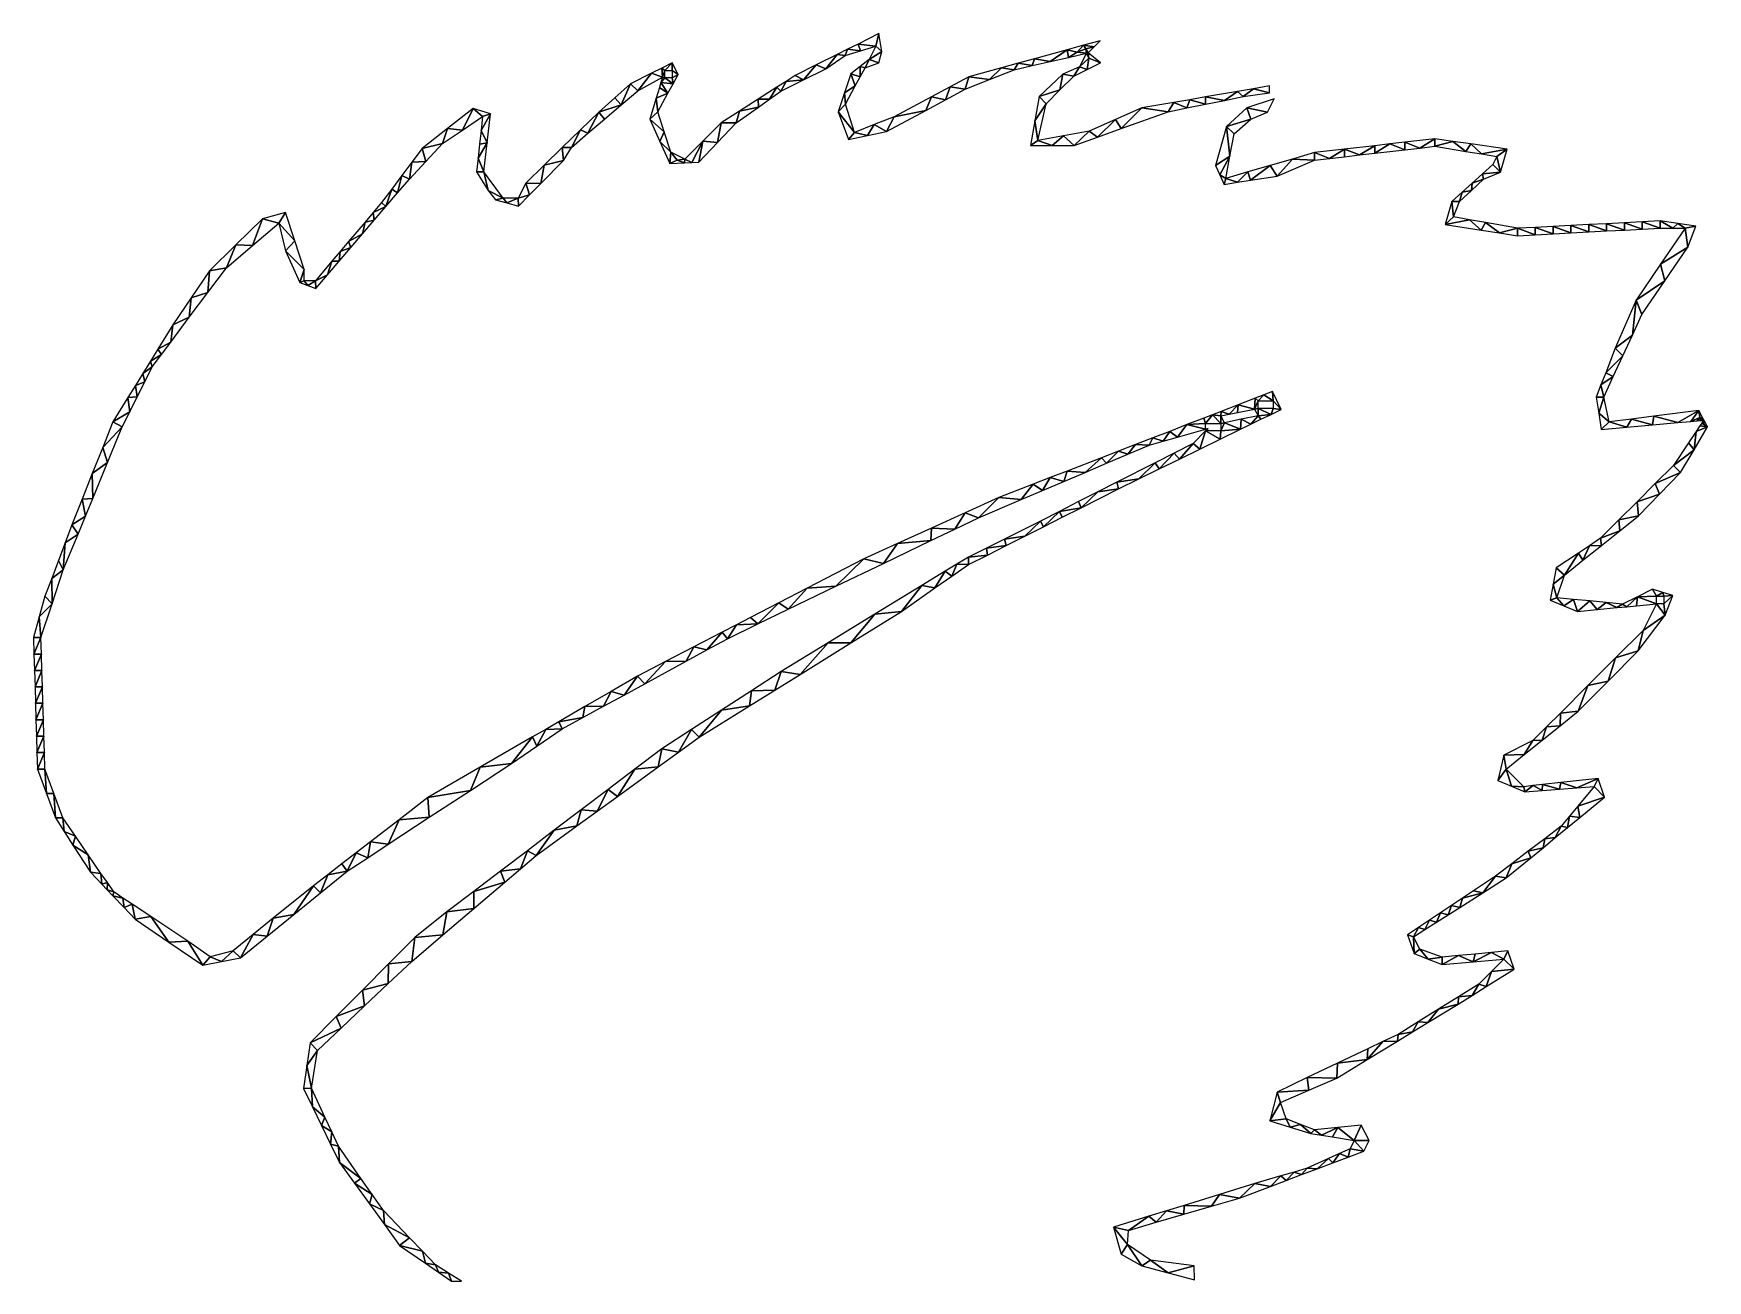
# Model space of a CAD drawing. Extents: x 241 to 751, y 106 to 782.
# Drawn here: x 515 to 737.8, y 615.9 to 781.9 of the extents above; entities that cross this region are included whole.
import ezdxf

# ---------------------------------------------------------------- set-up
doc = ezdxf.new("R2010")
doc.units = 0

msp = doc.modelspace()

# ---------------------------------------------------------------- linework, layer by layer
at = {"color": 255}
for points in [[(623.33, 779.82), (625.05, 779.6), (624.73, 780.51)], [(627.1, 780.2), (627.51, 781.91), (624.73, 780.51)], [(627.1, 780.2), (624.73, 780.51), (625.05, 779.6)], [(627.1, 780.2), (626.22, 778.45), (627.88, 779.51)], [(627.88, 779.51), (627.51, 781.91), (627.1, 780.2)], [(652.57, 779.74), (653.91, 779.43), (654.76, 780.34)], [(655.07, 779.86), (654.76, 780.34), (653.91, 779.43)], [(656.15, 780.15), (656.94, 780.94), (654.76, 780.34)], [(656.15, 780.15), (654.76, 780.34), (655.07, 779.86)], [(655.35, 779.35), (656.15, 780.15), (655.07, 779.86)], [(599, 777), (600, 778), (598.61, 777.31)], [(600, 778), (599, 777), (600, 777)], [(600.78, 776.45), (600, 778), (600, 777)], [(619.16, 777.72), (616.38, 776.33), (617.45, 775.72)], [(617.45, 775.72), (620.45, 777.22), (619.16, 777.72)], [(620.45, 777.22), (621.94, 779.12), (619.16, 777.72)], [(623, 779), (621.94, 779.12), (620.45, 777.22)], [(623, 779), (623.33, 779.82), (621.94, 779.12)], [(625.05, 779.6), (623.33, 779.82), (623, 779)], [(625.67, 777.33), (626.22, 778.45), (625, 777.5)], [(625.67, 777.33), (627.5, 778), (626.22, 778.45)], [(627.88, 779.51), (626.22, 778.45), (627.5, 778)], [(645.49, 777.08), (646.03, 777.94), (643.84, 777.34)], [(647.91, 777.63), (646.03, 777.94), (645.49, 777.08)], [(646.03, 777.94), (647.91, 777.63), (648.21, 778.54)], [(648.21, 778.54), (647.91, 777.63), (650.32, 778.18)], [(650.32, 778.18), (652.57, 779.74), (648.21, 778.54)], [(652.57, 779.74), (650.32, 778.18), (652.73, 778.73)], [(653.91, 779.43), (652.57, 779.74), (652.73, 778.73)], [(652.73, 778.73), (655.14, 779.29), (653.91, 779.43)], [(653.91, 779.43), (655.14, 779.29), (655.07, 779.86)], [(655.14, 779.29), (654.22, 777.45), (655.47, 778.63)], [(655.22, 777.11), (655.47, 778.63), (654.22, 777.45)], [(655.35, 779.35), (655.07, 779.86), (655.14, 779.29)], [(655.47, 778.63), (655.35, 779.35), (655.14, 779.29)], [(655.47, 778.63), (655.22, 777.11), (657, 778)], [(655.35, 779.35), (655.47, 778.63), (657, 778)], [(595.41, 774.29), (597.22, 776.61), (594.45, 775.22)], [(595.41, 774.29), (598.7, 776.1), (597.22, 776.61)], [(598.61, 777.31), (597.22, 776.61), (598.7, 776.1)], [(599, 776), (598.7, 776.1), (598.49, 775.4)], [(600.1, 775.21), (599, 776), (598.49, 775.4)], [(598.61, 777.31), (598.7, 776.1), (599, 777)], [(598.7, 776.1), (599, 776), (599, 777)], [(600.1, 775.21), (600, 776), (599, 776)], [(600, 776), (600.78, 776.45), (600, 777)], [(600.78, 776.45), (600, 776), (600.1, 775.21)], [(614.45, 774.22), (615.14, 775.54), (613.91, 774.75)], [(617.45, 775.72), (615.14, 775.54), (614.45, 774.22)], [(615.14, 775.54), (617.45, 775.72), (616.38, 776.33)], [(622.93, 774.02), (624.36, 774.92), (623.78, 776.55)], [(625.02, 776.13), (625, 777.5), (623.78, 776.55)], [(623.78, 776.55), (624.36, 774.92), (625.02, 776.13)], [(625.67, 777.33), (625, 777.5), (625.02, 776.13)], [(639, 774.5), (639.48, 776.14), (636.99, 774.81)], [(639, 774.5), (642.25, 775.79), (639.48, 776.14)], [(639.48, 776.14), (642.25, 775.79), (643.84, 777.34)], [(645.49, 777.08), (643.84, 777.34), (642.25, 775.79)], [(648.82, 773.53), (651.61, 774.39), (652, 776.5)], [(651.61, 774.39), (653.45, 776.22), (652, 776.5)], [(654.22, 777.45), (652, 776.5), (653.45, 776.22)], [(654.22, 777.45), (653.45, 776.22), (655.22, 777.11)], [(590.22, 771.45), (593.2, 772.4), (592.34, 773.34)], [(593.2, 772.4), (594.45, 775.22), (592.34, 773.34)], [(594.45, 775.22), (593.2, 772.4), (595.41, 774.29)], [(598.06, 771.5), (597.85, 773.3), (597, 770.5)], [(599.42, 773.98), (598.28, 774.7), (597.85, 773.3)], [(598.06, 771.5), (599.42, 773.98), (597.85, 773.3)], [(598.28, 774.7), (599.42, 773.98), (598.49, 775.4)], [(598.49, 775.4), (599.42, 773.98), (600.1, 775.21)], [(613.91, 774.75), (611.44, 773.16), (612.96, 773.17)], [(614.45, 774.22), (613.91, 774.75), (612.96, 773.17)], [(622.08, 771.49), (623.06, 772.5), (622.93, 774.02)], [(624.36, 774.92), (622.93, 774.02), (623.06, 772.5)], [(629.53, 770.83), (633.76, 771.68), (634.51, 773.48)], [(634.51, 773.48), (633.76, 771.68), (636.38, 773.09)], [(634.51, 773.48), (636.38, 773.09), (636.99, 774.81)], [(636.38, 773.09), (639, 774.5), (636.99, 774.81)], [(649.78, 772.55), (648.82, 773.53), (648.25, 770.27)], [(649.78, 772.55), (651.61, 774.39), (648.82, 773.53)], [(671, 772.5), (671, 773.46), (668.88, 773.1)], [(671, 773.46), (673.5, 773), (675.25, 774.19)], [(671, 773.46), (671, 772.5), (673.5, 773)], [(676, 773.5), (675.25, 774.19), (673.5, 773)], [(676, 773.5), (677.38, 774.56), (675.25, 774.19)], [(679.5, 774), (677.38, 774.56), (676, 773.5)], [(679.51, 774.92), (677.38, 774.56), (679.5, 774)], [(570.1, 769.27), (572.09, 769.06), (573.5, 771.93)], [(572.09, 769.06), (574.76, 770.84), (573.5, 771.93)], [(573.5, 771.93), (574.76, 770.84), (575.82, 771.23)], [(575.82, 771.23), (574.76, 770.84), (574.56, 769.01)], [(575.82, 771.23), (574.56, 769.01), (575.37, 767.36)], [(588.78, 768.63), (590.22, 771.45), (587.79, 769.09)], [(590.22, 771.45), (588.78, 768.63), (590.99, 770.51)], [(593.2, 772.4), (590.22, 771.45), (590.99, 770.51)], [(598.06, 771.5), (597, 770.5), (598.93, 768.8)], [(608.97, 771.58), (606.5, 770), (608.5, 770)], [(611.47, 772.11), (608.97, 771.58), (608.5, 770)], [(608.97, 771.58), (611.47, 772.11), (611.44, 773.16)], [(611.44, 773.16), (611.47, 772.11), (612.96, 773.17)], [(622.08, 771.49), (624.25, 768.75), (623.06, 772.5)], [(622.08, 771.49), (623.46, 767.81), (624.25, 768.75)], [(629.53, 770.83), (628.52, 768.86), (633.76, 771.68)], [(649.78, 772.55), (648.25, 770.27), (648.65, 767.65)], [(659.75, 769.25), (662.5, 772), (659, 770.46)], [(659.75, 769.25), (666, 771.5), (662.5, 772)], [(666, 771.5), (666.75, 772.73), (662.5, 772)], [(668.5, 772), (666.75, 772.73), (666, 771.5)], [(666.75, 772.73), (668.5, 772), (668.88, 773.1)], [(668.88, 773.1), (668.5, 772), (671, 772.5)], [(676.5, 772), (673.78, 769.55), (677, 770.5)], [(676.5, 772), (679.22, 771.45), (680.1, 773.2)], [(677, 770.5), (679.22, 771.45), (676.5, 772)], [(566.7, 766.6), (569.42, 767.28), (570.1, 769.27)], [(572.09, 769.06), (570.1, 769.27), (569.42, 767.28)], [(575.37, 767.36), (574.56, 769.01), (574.35, 767.17)], [(586.57, 766.74), (587.79, 769.09), (585.36, 766.72)], [(587.79, 769.09), (586.57, 766.74), (588.78, 768.63)], [(598.34, 767.55), (598.93, 768.8), (597, 770.5)], [(598.93, 768.8), (598.34, 767.55), (599.8, 766.1)], [(606.03, 767.39), (606.5, 770), (604.08, 767.58)], [(606.5, 770), (606.03, 767.39), (608.5, 770)], [(625.99, 768.33), (626.89, 769.79), (624.25, 768.75)], [(628.52, 768.86), (626.89, 769.79), (625.99, 768.33)], [(626.89, 769.79), (628.52, 768.86), (629.53, 770.83)], [(648.25, 770.27), (647.67, 767), (648.65, 767.65)], [(653.5, 767), (655.51, 768.92), (652.08, 768.28)], [(655.51, 768.92), (653.5, 767), (656.62, 768.12)], [(655.51, 768.92), (656.62, 768.12), (659, 770.46)], [(656.62, 768.12), (659.75, 769.25), (659, 770.46)], [(673.78, 769.55), (672.33, 764.33), (674.22, 765.59)], [(673.78, 769.55), (674.78, 768.55), (677, 770.5)], [(674.22, 765.59), (674.78, 768.55), (673.78, 769.55)], [(567.21, 764.89), (566.7, 766.6), (565.35, 764.8)], [(566.7, 766.6), (567.21, 764.89), (569.42, 767.28)], [(575.37, 767.36), (574.35, 767.17), (574.14, 765.33)], [(575.37, 767.36), (574.14, 765.33), (574.93, 763.5)], [(582.93, 764.36), (585.5, 765), (585.36, 766.72)], [(586.57, 766.74), (585.36, 766.72), (585.5, 765)], [(598.34, 767.55), (599.69, 764.61), (599.8, 766.1)], [(602.59, 764.73), (604.08, 767.58), (601.67, 765.17)], [(602.59, 764.73), (603.55, 764.78), (604.08, 767.58)], [(604.08, 767.58), (603.55, 764.78), (606.03, 767.39)], [(624.25, 768.75), (623.46, 767.81), (625.99, 768.33)], [(648.65, 767.65), (647.67, 767), (650.58, 767)], [(650.58, 767), (652.08, 768.28), (648.65, 767.65)], [(653.5, 767), (652.08, 768.28), (650.58, 767)], [(693.51, 766.97), (689.5, 766.52), (691.5, 765.74)], [(693.51, 766.97), (691.5, 765.74), (693.51, 765.97)], [(693.51, 765.97), (695.51, 767.2), (693.51, 766.97)], [(693.51, 765.97), (697.51, 766.43), (695.51, 767.2)], [(697.51, 766.43), (697.51, 767.43), (695.51, 767.2)], [(699.51, 766.66), (701.51, 767.88), (697.51, 767.43)], [(697.51, 767.43), (697.51, 766.43), (699.51, 766.66)], [(701.51, 767.88), (699.51, 766.66), (701.51, 766.89)], [(701.51, 766.89), (703.91, 767.54), (701.51, 767.88)], [(701.51, 766.89), (705.64, 766.22), (703.91, 767.54)], [(705.64, 766.22), (706.31, 767.2), (703.91, 767.54)], [(706.31, 767.2), (705.64, 766.22), (707.71, 765.89)], [(711.12, 766.51), (706.31, 767.2), (707.71, 765.89)], [(565, 762.5), (565.35, 764.8), (564, 763)], [(565.35, 764.8), (565, 762.5), (567.21, 764.89)], [(574.93, 763.5), (574.14, 765.33), (573.94, 763.5)], [(580.5, 762), (582.5, 761.96), (582.93, 764.36)], [(585.5, 765), (582.93, 764.36), (582.5, 761.96)], [(599.8, 766.1), (599.69, 764.61), (600.64, 765.03)], [(601.62, 764.69), (600.64, 765.03), (599.69, 764.61)], [(601.67, 765.17), (599.8, 766.1), (600.64, 765.03)], [(600.64, 765.03), (601.62, 764.69), (601.67, 765.17)], [(601.67, 765.17), (601.62, 764.69), (602.59, 764.73)], [(672.9, 763.08), (674.22, 765.59), (672.33, 764.33)], [(674.22, 765.59), (672.9, 763.08), (673.67, 762.62)], [(680.51, 762.92), (682.54, 765.2), (679.58, 764.34)], [(682.54, 765.2), (680.51, 762.92), (685.5, 765.05)], [(685.5, 765.05), (685.5, 766.06), (682.54, 765.2)], [(685.5, 766.06), (687.5, 765.28), (689.5, 766.52)], [(685.5, 766.06), (685.5, 765.05), (687.5, 765.28)], [(687.5, 765.28), (689.5, 765.51), (689.5, 766.52)], [(689.5, 766.52), (689.5, 765.51), (691.5, 765.74)], [(709.78, 765.55), (711.12, 766.51), (707.71, 765.89)], [(707.86, 763.22), (710.26, 763.43), (709.22, 764.45)], [(710.26, 763.43), (709.78, 765.55), (709.22, 764.45)], [(709.78, 765.55), (710.26, 763.43), (711.12, 766.51)], [(563.44, 760.69), (564, 763), (562.65, 761.2)], [(565, 762.5), (564, 763), (563.44, 760.69)], [(574.93, 763.5), (573.94, 763.5), (575.5, 761)], [(574.93, 763.5), (575.5, 761), (577.5, 760)], [(673.47, 761.82), (673.67, 762.62), (672.9, 763.08)], [(673.67, 762.62), (673.47, 761.82), (675.23, 762.1)], [(673.67, 762.62), (675.23, 762.1), (676.63, 763.48)], [(675.23, 762.1), (676.99, 762.37), (676.63, 763.48)], [(676.99, 762.37), (679.58, 764.34), (676.63, 763.48)], [(680.51, 762.92), (679.58, 764.34), (676.99, 762.37)], [(706.39, 761.03), (708, 762.5), (706.5, 762)], [(708, 762.5), (707.86, 763.22), (706.5, 762)], [(710.26, 763.43), (707.86, 763.22), (708, 762.5)], [(561.89, 758.87), (562.65, 761.2), (561.3, 759.4)], [(563.44, 760.69), (562.65, 761.2), (561.89, 758.87)], [(575.5, 761), (576.45, 759.78), (577.5, 760)], [(577.5, 760), (576.45, 759.78), (577.98, 759.35)], [(577.98, 759.35), (579.5, 760), (577.5, 760)], [(579.5, 760), (577.98, 759.35), (579.51, 758.92)], [(581.01, 760.44), (580.5, 762), (579.5, 760)], [(579.5, 760), (579.51, 758.92), (581.01, 760.44)], [(582.5, 761.96), (580.5, 762), (581.01, 760.44)], [(704.78, 759.55), (705.14, 760.78), (703.78, 759.55)], [(706.39, 761.03), (705.14, 760.78), (704.78, 759.55)], [(705.14, 760.78), (706.39, 761.03), (706.5, 762)], [(545.45, 757.22), (547.62, 756.67), (548.51, 758.08)], [(547.62, 756.67), (549.75, 754.29), (548.51, 758.08)], [(560.33, 757.06), (560.2, 758.1), (559.1, 756.8)], [(560.2, 758.1), (561.89, 758.87), (561.3, 759.4)], [(561.89, 758.87), (560.2, 758.1), (560.33, 757.06)], [(704, 757.5), (703.78, 759.55), (702.88, 756.49)], [(704.78, 759.55), (703.78, 759.55), (704, 757.5)], [(544.14, 753.69), (545.45, 757.22), (541.92, 753.76)], [(545.45, 757.22), (544.14, 753.69), (547.62, 756.67)], [(549.75, 754.29), (547.62, 756.67), (548.5, 753)], [(558.78, 755.24), (559.1, 756.8), (556.9, 754.2)], [(559.1, 756.8), (558.78, 755.24), (560.33, 757.06)], [(706.12, 757.12), (704, 757.5), (702.88, 756.49)], [(702.88, 756.49), (707.69, 755.74), (706.12, 757.12)], [(707.69, 755.74), (708.25, 756.74), (706.12, 757.12)], [(708.25, 756.74), (707.69, 755.74), (710.1, 755.36)], [(712.5, 755.98), (708.25, 756.74), (710.1, 755.36)], [(712.5, 755.98), (710.1, 755.36), (712.5, 754.99)], [(712.5, 755.98), (714.87, 755.11), (714.87, 756.1)], [(712.5, 755.98), (712.5, 754.99), (714.87, 755.11)], [(717.25, 755.24), (717.25, 756.22), (714.87, 756.1)], [(714.87, 755.11), (717.25, 755.24), (714.87, 756.1)], [(717.25, 756.22), (719.62, 755.37), (719.62, 756.34)], [(719.62, 755.37), (717.25, 756.22), (717.25, 755.24)], [(722, 755.49), (722, 756.47), (719.62, 756.34)], [(719.62, 756.34), (719.62, 755.37), (722, 755.49)], [(724.37, 755.62), (724.37, 756.59), (722, 756.47)], [(722, 756.47), (722, 755.49), (724.37, 755.62)], [(726.75, 755.75), (726.75, 756.71), (724.37, 756.59)], [(726.75, 755.75), (724.37, 756.59), (724.37, 755.62)], [(729.12, 756.83), (726.75, 756.71), (729.12, 755.87)], [(726.75, 756.71), (726.75, 755.75), (729.12, 755.87)], [(729.12, 756.83), (731.5, 756), (731.5, 756.95)], [(731.5, 756), (729.12, 756.83), (729.12, 755.87)], [(733.17, 756), (731.5, 756.95), (731.5, 756)], [(731.5, 756.95), (733.17, 756), (733.87, 756.6)], [(735.19, 753.46), (734.83, 756), (731.57, 751.2)], [(734.83, 756), (733.87, 756.6), (733.17, 756)], [(734.83, 756), (736.25, 756.25), (733.87, 756.6)], [(736.25, 756.25), (734.83, 756), (735.19, 753.46)], [(538.4, 750.3), (540.65, 750.7), (541.92, 753.76)], [(541.92, 753.76), (540.65, 750.7), (544.14, 753.69)], [(548.5, 753), (551, 750.5), (549.75, 754.29)], [(557.22, 753.43), (555.8, 752.9), (555.67, 751.61)], [(555.8, 752.9), (557.22, 753.43), (556.9, 754.2)], [(558.78, 755.24), (556.9, 754.2), (557.22, 753.43)], [(735.19, 753.46), (731.57, 751.2), (732.13, 748.98)], [(548.5, 753), (550.43, 748.75), (551, 750.5)], [(554.11, 749.8), (554.7, 751.6), (552.5, 749)], [(554.7, 751.6), (554.11, 749.8), (555.67, 751.61)], [(555.67, 751.61), (555.8, 752.9), (554.7, 751.6)], [(731.57, 751.2), (728.3, 746.4), (732.13, 748.98)], [(535.96, 746.71), (538.18, 747.41), (538.4, 750.3)], [(538.4, 750.3), (538.18, 747.41), (540.65, 750.7)], [(550.43, 748.75), (551, 749), (551, 750.5)], [(551, 749), (550.43, 748.75), (551.49, 748.37)], [(551.49, 748.37), (552.5, 749), (551, 749)], [(551.49, 748.37), (552.56, 747.98), (552.5, 749)], [(552.5, 749), (552.56, 747.98), (554.11, 749.8)], [(728.3, 746.4), (729.08, 744.49), (732.13, 748.98)], [(535.71, 744.13), (535.96, 746.71), (533.51, 743.12)], [(538.18, 747.41), (535.96, 746.71), (535.71, 744.13)], [(727.8, 741.75), (728.3, 746.4), (725.5, 740)], [(727.8, 741.75), (729.08, 744.49), (728.3, 746.4)], [(533.24, 740.84), (533.51, 743.12), (531.52, 739.9)], [(533.51, 743.12), (533.24, 740.84), (535.71, 744.13)], [(530.53, 738.28), (532.01, 739.2), (531.52, 739.9)], [(531.52, 739.9), (532.01, 739.2), (533.24, 740.84)], [(724.25, 736.75), (726.53, 739), (725.5, 740)], [(725.5, 740), (726.53, 739), (727.8, 741.75)], [(530.78, 737.55), (530.53, 738.28), (529.53, 736.67)], [(532.01, 739.2), (530.53, 738.28), (530.78, 737.55)], [(726.53, 739), (724.25, 736.75), (725.26, 736.25)], [(529.78, 735.55), (529.53, 736.67), (528.54, 735.06)], [(528.78, 733.55), (529.78, 735.55), (528.54, 735.06)], [(529.53, 736.67), (529.78, 735.55), (530.78, 737.55)], [(723.62, 735.12), (725.26, 736.25), (724.25, 736.75)], [(725.26, 736.25), (723.62, 735.12), (723.99, 733.5)], [(525.55, 730.22), (527.78, 731.55), (527.54, 733.45)], [(528.78, 733.55), (528.54, 735.06), (527.54, 733.45)], [(527.54, 733.45), (527.78, 731.55), (528.78, 733.55)], [(677.6, 733.36), (675.33, 732.48), (677.51, 731.9)], [(678, 733), (677.6, 733.36), (677.51, 731.9)], [(678, 733), (678.74, 733.8), (677.6, 733.36)], [(680, 733), (678.74, 733.8), (678, 733)], [(679.88, 734.24), (678.74, 733.8), (680, 733)], [(680, 733), (681.06, 731.87), (679.88, 734.24)], [(723.99, 733.5), (723.62, 735.12), (723, 733.5)], [(723, 733.5), (723.33, 731.35), (723.99, 733.5)], [(723.99, 733.5), (723.33, 731.35), (724.7, 730.21)], [(526.78, 729.55), (527.78, 731.55), (525.55, 730.22)], [(671.92, 731.16), (670.78, 730.72), (671, 730)], [(673, 730), (671.92, 731.16), (671, 730)], [(673, 731), (673.05, 731.6), (671.92, 731.16)], [(673, 730), (673, 731), (671.92, 731.16)], [(673.05, 731.6), (673, 731), (674.13, 731.23)], [(673, 730), (673.49, 730.1), (673, 731)], [(674.13, 731.23), (675.33, 732.48), (673.05, 731.6)], [(675.33, 732.48), (674.13, 731.23), (675.25, 731.45)], [(675.25, 731.45), (677.51, 731.9), (675.33, 732.48)], [(677, 729.89), (678, 731), (675.75, 730.55)], [(678, 731), (677, 729.89), (678.36, 730.55)], [(677.51, 731.9), (678, 732), (678, 733)], [(678, 732), (677.51, 731.9), (678, 731)], [(679.71, 731.21), (680, 732), (678, 732)], [(679.71, 731.21), (678, 732), (678, 731)], [(678.36, 730.55), (679.71, 731.21), (678, 731)], [(681.06, 731.87), (680, 732), (679.71, 731.21)], [(680, 733), (680, 732), (681.06, 731.87)], [(724.7, 730.21), (723.33, 731.35), (723.66, 729.2)], [(730.47, 729.81), (730.67, 730.96), (727.68, 730.59)], [(733.87, 730.11), (730.67, 730.96), (730.47, 729.81)], [(730.67, 730.96), (733.87, 730.11), (736.65, 731.71)], [(736.65, 731.71), (733.87, 730.11), (735.58, 730.26)], [(735.58, 730.26), (736.77, 730.8), (736.65, 731.71)], [(737.23, 730.62), (736.65, 731.71), (736.77, 730.8)], [(526.78, 729.55), (525.55, 730.22), (524.18, 726.79)], [(524.18, 726.79), (524.82, 724.79), (526.78, 729.55)], [(665.36, 727.65), (666.23, 728.95), (663.95, 728.07)], [(666.23, 728.95), (665.36, 727.65), (667.24, 728.19)], [(667.24, 728.19), (668.5, 729.84), (666.23, 728.95)], [(668.5, 729.84), (667.24, 728.19), (671, 729.25)], [(670.78, 730.72), (668.5, 729.84), (671, 730)], [(668.5, 729.84), (671, 729.25), (671, 730)], [(670.24, 726.58), (671, 729), (669.35, 727.35)], [(672.94, 727.91), (671, 729), (670.24, 726.58)], [(671.18, 729.18), (671.35, 729.35), (671, 729.25)], [(671, 729.25), (671, 729.12), (671.18, 729.18)], [(671.09, 729.09), (671.18, 729.18), (671, 729.12)], [(671.04, 729.04), (671.09, 729.09), (671, 729.12)], [(671, 729.12), (671, 729.06), (671.04, 729.04)], [(671, 729.06), (671, 729.03), (671.04, 729.04)], [(671, 729.03), (671.02, 729.02), (671.04, 729.04)], [(671, 729.03), (671.01, 729.01), (671.02, 729.02)], [(671.01, 729.01), (671, 729.03), (671, 729.02)], [(671, 729.02), (671, 729.01), (671.01, 729.01)], [(671, 729.02), (671.01, 729.01), (671.01, 729.01)], [(671.01, 729.01), (671, 729.01), (671, 729)], [(671, 729), (671, 729), (671, 729.01)], [(671, 729), (671, 729), (671, 729)], [(671, 729), (671, 729), (671, 729)], [(671, 729), (671, 729), (671, 729)], [(671, 729), (671, 729), (671, 729)], [(671, 729), (671, 729), (671, 729)], [(671, 729), (671, 729), (671, 729)], [(671, 729), (671, 729), (671, 729)], [(671, 729), (671, 729), (671, 729)], [(671, 729), (671, 729), (671, 729)], [(671, 729), (671, 729), (671, 729)], [(671, 729), (671, 729), (671, 729)], [(671, 729), (671, 729), (671, 729)], [(671, 729), (671, 729), (671, 729)], [(671, 729), (671, 729), (671, 729)], [(671, 729), (671, 729), (671, 729)], [(671, 729), (671, 729), (671, 729)], [(671, 729), (671, 729), (671, 729)], [(671, 729), (671, 729), (671, 729)], [(671, 729), (671, 729), (671, 729)], [(671, 729), (671, 729), (671, 729)], [(671, 729), (671, 729), (671, 729)], [(671, 729), (671, 729), (671, 729)], [(671, 729), (671, 729), (671, 729)], [(671, 729), (671, 729), (671, 729)], [(671, 729), (671, 729), (671, 729)], [(671, 729), (671, 729), (671, 729)], [(671, 729), (671, 729), (671, 729)], [(671, 729), (671, 729), (671, 729)], [(671, 729), (671, 729), (671, 729)], [(671, 729), (671, 729), (671, 729)], [(671, 729), (671, 729), (671, 729)], [(671, 729), (671, 729), (671, 729)], [(671, 729), (671, 729), (671, 729)], [(671, 729), (671, 729), (671, 729)], [(671, 729), (671, 729), (671, 729)], [(671, 729), (671, 729), (671, 729)], [(671, 729), (671, 729), (671, 729)], [(671, 729), (671, 729), (671, 729)], [(671, 729), (671, 729), (671, 729)], [(671, 729), (671, 729), (671, 729)], [(671, 729), (671, 729), (671, 729)], [(671, 729), (671, 729), (671, 729)], [(671, 729), (671, 729), (671, 729)], [(671, 729), (671, 729), (671, 729)], [(671, 729), (671, 729), (671, 729)], [(671, 729), (671, 729), (671, 729)], [(671, 729), (671, 729), (671, 729)], [(671, 729), (671, 729), (671, 729)], [(671, 729), (671, 729), (671, 729)], [(671, 729), (671, 729), (671, 729)], [(671, 729), (671, 729), (671, 729)], [(671, 729), (671, 729), (671, 729)], [(671, 729), (671, 729), (671, 729)], [(671, 729), (671, 729), (671, 729)], [(671, 729), (671, 729), (671, 729)], [(671, 729), (671, 729), (671, 729)], [(671, 729), (671, 729), (671, 729)], [(671, 729), (671, 729), (671, 729)], [(671, 729), (671, 729), (671, 729)], [(671, 729), (671, 729), (671, 729)], [(671, 729), (671, 729), (671, 729)], [(671, 729), (671, 729), (671, 729)], [(671, 729), (671, 729), (671, 729)], [(671, 729), (671, 729), (671, 729)], [(671, 729), (671, 729), (671, 729)], [(671, 729), (671, 729), (671, 729)], [(671, 729), (671, 729), (671, 729)], [(671, 729), (671, 729), (671, 729)], [(671, 729), (671, 729), (671, 729)], [(671, 729), (672.94, 727.91), (673, 729)], [(675.65, 729.23), (673, 729), (672.94, 727.91)], [(673, 729), (673.49, 730.1), (673, 730)], [(673, 729), (675.65, 729.23), (673.49, 730.1)], [(675.65, 729.23), (675.75, 730.55), (673.49, 730.1)], [(675.75, 730.55), (675.65, 729.23), (677, 729.89)], [(727.06, 729.5), (724.7, 730.21), (723.66, 729.2)], [(724.7, 730.21), (727.06, 729.5), (727.68, 730.59)], [(727.06, 729.5), (730.47, 729.81), (727.68, 730.59)], [(735.28, 727.42), (736.02, 726.49), (736.28, 728.92)], [(735.58, 730.26), (736.43, 730.34), (736.77, 730.8)], [(736.02, 726.49), (737.81, 729.54), (736.28, 728.92)], [(736.78, 729.67), (736.28, 728.92), (737.81, 729.54)], [(736.77, 730.8), (736.43, 730.34), (736.85, 730.38)], [(736.85, 730.38), (736.95, 730.62), (736.77, 730.8)], [(736.95, 730.62), (737.23, 730.62), (736.77, 730.8)], [(737.03, 730.04), (736.78, 729.67), (737.81, 729.54)], [(736.95, 730.62), (736.85, 730.38), (737.06, 730.4)], [(737.06, 730.4), (737.16, 730.49), (736.95, 730.62)], [(737.16, 730.49), (737.23, 730.62), (736.95, 730.62)], [(737.52, 730.08), (737.15, 730.23), (737.03, 730.04)], [(737.03, 730.04), (737.81, 729.54), (737.52, 730.08)], [(737.28, 730.42), (737.16, 730.49), (737.06, 730.4)], [(737.37, 730.35), (737.28, 730.42), (737.15, 730.23)], [(737.15, 730.23), (737.52, 730.08), (737.37, 730.35)], [(737.3, 730.49), (737.23, 730.62), (737.16, 730.49)], [(737.3, 730.49), (737.16, 730.49), (737.28, 730.42)], [(737.28, 730.42), (737.37, 730.35), (737.3, 730.49)], [(522.8, 723.36), (524.82, 724.79), (524.18, 726.79)], [(661.68, 727.19), (659.4, 726.31), (660.65, 725.91)], [(661.68, 727.19), (660.65, 725.91), (663.49, 727.12)], [(661.68, 727.19), (663.49, 727.12), (663.95, 728.07)], [(663.95, 728.07), (663.49, 727.12), (665.36, 727.65)], [(667.53, 725.26), (669.35, 727.35), (666.81, 726.06)], [(670.24, 726.58), (669.35, 727.35), (667.53, 725.26)], [(733.28, 724.42), (736.02, 726.49), (735.28, 727.42)], [(733.28, 724.42), (734.22, 723.45), (736.02, 726.49)], [(522.86, 720.02), (524.82, 724.79), (522.8, 723.36)], [(654.97, 723.49), (657.13, 725.43), (652.58, 723.67)], [(657.13, 725.43), (654.97, 723.49), (657.81, 724.7)], [(657.81, 724.7), (659.4, 726.31), (657.13, 725.43)], [(659.4, 726.31), (657.81, 724.7), (660.65, 725.91)], [(662.12, 722.61), (664.27, 724.77), (659.18, 722.18)], [(664.27, 724.77), (662.12, 722.61), (664.82, 723.94)], [(664.82, 723.94), (666.81, 726.06), (664.27, 724.77)], [(666.81, 726.06), (664.82, 723.94), (667.53, 725.26)], [(730.85, 721.99), (734.22, 723.45), (733.28, 724.42)], [(522.86, 720.02), (522.8, 723.36), (521.43, 719.93)], [(650.3, 722.79), (648.03, 721.91), (649.29, 721.07)], [(650.3, 722.79), (649.29, 721.07), (652.13, 722.28)], [(652.13, 722.28), (652.58, 723.67), (650.3, 722.79)], [(652.58, 723.67), (652.13, 722.28), (654.97, 723.49)], [(659.41, 721.29), (659.18, 722.18), (656.63, 720.88)], [(659.18, 722.18), (659.41, 721.29), (662.12, 722.61)], [(734.22, 723.45), (730.85, 721.99), (731.42, 720.57)], [(520.06, 716.5), (521.88, 717.64), (521.43, 719.93)], [(521.88, 717.64), (522.86, 720.02), (521.43, 719.93)], [(640.78, 717.45), (643.48, 720.14), (638.98, 718.11)], [(643.48, 720.14), (640.78, 717.45), (646.45, 719.87)], [(643.48, 720.14), (646.45, 719.87), (648.03, 721.91)], [(648.03, 721.91), (646.45, 719.87), (649.29, 721.07)], [(656.63, 720.88), (654.09, 719.59), (654.42, 718.77)], [(656.63, 720.88), (654.42, 718.77), (659.41, 721.29)], [(731.42, 720.57), (730.85, 721.99), (728.43, 719.57)], [(728.43, 719.57), (728.61, 717.69), (731.42, 720.57)], [(520.06, 716.5), (520.9, 715.26), (521.88, 717.64)], [(634.49, 716.07), (637.61, 715.93), (638.98, 718.11)], [(640.78, 717.45), (638.98, 718.11), (637.61, 715.93)], [(649.43, 716.26), (651.54, 718.29), (649, 717)], [(651.54, 718.29), (649.43, 716.26), (651.92, 717.51)], [(654.42, 718.77), (654.09, 719.59), (651.54, 718.29)], [(654.42, 718.77), (651.54, 718.29), (651.92, 717.51)], [(728.61, 717.69), (728.43, 719.57), (726.01, 717.15)], [(728.61, 717.69), (726.01, 717.15), (726.15, 715.72)], [(520.9, 715.26), (520.06, 716.5), (519.17, 714.12)], [(629.99, 714.04), (634.44, 714.4), (634.49, 716.07)], [(634.49, 716.07), (634.44, 714.4), (637.61, 715.93)], [(649, 717), (644.22, 714.61), (646.93, 715)], [(649, 717), (646.93, 715), (649.43, 716.26)], [(723.58, 714.72), (726.15, 715.72), (726.01, 717.15)], [(723.58, 714.72), (723.69, 713.75), (726.15, 715.72)], [(518.94, 710.5), (519.17, 714.12), (518.28, 711.75)], [(519.17, 714.12), (518.94, 710.5), (520.9, 715.26)], [(628.1, 711.36), (629.99, 714.04), (625.5, 712)], [(634.44, 714.4), (629.99, 714.04), (628.1, 711.36)], [(639.45, 712.22), (641.94, 712.48), (641.84, 713.42)], [(644.44, 713.74), (644.22, 714.61), (641.84, 713.42)], [(641.94, 712.48), (644.44, 713.74), (641.84, 713.42)], [(644.22, 714.61), (644.44, 713.74), (646.93, 715)], [(722.1, 713.73), (720.62, 712.75), (721.23, 711.79)], [(722.1, 713.73), (721.23, 711.79), (723.69, 713.75)], [(723.69, 713.75), (723.58, 714.72), (722.1, 713.73)], [(518.94, 710.5), (518.28, 711.75), (517.39, 709.37)], [(621.76, 708.32), (625.5, 712), (617.96, 708.09)], [(625.5, 712), (621.76, 708.32), (628.1, 711.36)], [(637.21, 709.66), (637.89, 711.27), (636.33, 710.32)], [(637.89, 711.27), (637.21, 709.66), (639.45, 711.22)], [(639.45, 711.22), (639.45, 712.22), (637.89, 711.27)], [(639.45, 712.22), (639.45, 711.22), (641.94, 712.48)], [(718.77, 709.82), (720.62, 712.75), (717.65, 710.77)], [(720.62, 712.75), (718.77, 709.82), (721.23, 711.79)], [(517.45, 706), (517.39, 709.37), (516.5, 707)], [(517.39, 709.37), (517.45, 706), (518.94, 710.5)], [(636.33, 710.32), (633.21, 708.42), (634.97, 708.1)], [(636.33, 710.32), (634.97, 708.1), (637.21, 709.66)], [(718.77, 709.82), (717.65, 710.77), (717.25, 708.62)], [(718.77, 709.82), (717.25, 708.62), (717.76, 706.78)], [(517.45, 706), (516.5, 707), (515.73, 704.25)], [(615.42, 705.28), (617.96, 708.09), (614.2, 706.13)], [(617.96, 708.09), (615.42, 705.28), (621.76, 708.32)], [(630.5, 704.97), (633.21, 708.42), (626.97, 704.61)], [(633.21, 708.42), (630.5, 704.97), (634.97, 708.1)], [(717.25, 708.62), (716.84, 706.47), (717.76, 706.78)], [(717.76, 706.78), (716.84, 706.47), (718.67, 705.72)], [(719.95, 706.58), (717.76, 706.78), (718.67, 705.72)], [(720.5, 704.96), (719.95, 706.58), (718.67, 705.72)], [(719.95, 706.58), (720.5, 704.96), (722.13, 706.37)], [(728.5, 706.94), (726.5, 705.96), (727.06, 705.61)], [(727.06, 705.61), (728.37, 705.74), (728.5, 706.94)], [(728.5, 706.94), (728.37, 705.74), (731, 706)], [(731, 707), (730.49, 707.92), (728.5, 706.94)], [(731, 706), (731, 707), (728.5, 706.94)], [(731.85, 707.51), (730.49, 707.92), (731, 707)], [(731, 707), (732, 707), (731.85, 707.51)], [(732, 707), (733.2, 707.1), (731.85, 707.51)], [(732, 706), (733.2, 707.1), (732, 707)], [(733.2, 707.1), (732, 706), (732.19, 704.46)], [(515.96, 701.5), (515.73, 704.25), (514.97, 701.5)], [(517.45, 706), (515.73, 704.25), (515.96, 701.5)], [(614.2, 706.13), (610.43, 704.18), (611.38, 703.32)], [(614.2, 706.13), (611.38, 703.32), (615.42, 705.28)], [(620.74, 700.81), (623.77, 700.78), (626.97, 704.61)], [(626.97, 704.61), (623.77, 700.78), (630.5, 704.97)], [(722.13, 706.37), (720.5, 704.96), (723.12, 705.22)], [(722.13, 706.37), (723.12, 705.22), (724.32, 706.17)], [(723.12, 705.22), (725.75, 705.48), (724.32, 706.17)], [(725.75, 705.48), (726.5, 705.96), (724.32, 706.17)], [(726.5, 705.96), (725.75, 705.48), (727.06, 705.61)], [(732.19, 704.46), (729.22, 702.45), (728.58, 699.72)], [(729.22, 702.45), (732.19, 704.46), (731, 706)], [(731, 706), (732.19, 704.46), (732, 706)], [(606.66, 702.22), (602.89, 700.27), (604.6, 699.85)], [(604.6, 699.85), (607.35, 701.35), (606.66, 702.22)], [(607.35, 701.35), (608.54, 703.2), (606.66, 702.22)], [(611.38, 703.32), (608.54, 703.2), (607.35, 701.35)], [(608.54, 703.2), (611.38, 703.32), (610.43, 704.18)], [(728.58, 699.72), (729.22, 702.45), (725.56, 698.78)], [(515.96, 701.5), (514.97, 701.5), (515.03, 699.31)], [(515.03, 699.31), (516.02, 699.31), (515.96, 701.5)], [(601.85, 698.35), (602.89, 700.27), (599.12, 698.31)], [(602.89, 700.27), (601.85, 698.35), (604.6, 699.85)], [(617.03, 696.6), (620.74, 700.81), (614.5, 697)], [(620.74, 700.81), (617.03, 696.6), (623.77, 700.78)], [(725.56, 698.78), (724.6, 695.71), (728.58, 699.72)], [(515.1, 697.13), (516.02, 699.31), (515.03, 699.31)], [(515.1, 697.13), (516.09, 697.13), (516.02, 699.31)], [(596.35, 695.35), (599.12, 698.31), (595.35, 696.35)], [(601.85, 698.35), (599.12, 698.31), (596.35, 695.35)], [(725.56, 698.78), (721.89, 695.11), (724.6, 695.71)], [(516.09, 697.13), (515.1, 697.13), (515.17, 694.94)], [(516.16, 694.94), (516.09, 697.13), (515.17, 694.94)], [(593.6, 693.85), (595.35, 696.35), (591.87, 694.33)], [(595.35, 696.35), (593.6, 693.85), (596.35, 695.35)], [(610.53, 694.42), (613.66, 694.51), (614.5, 697)], [(614.5, 697), (613.66, 694.51), (617.03, 696.6)], [(721.89, 695.11), (720.61, 691.69), (724.6, 695.71)], [(515.23, 692.75), (516.16, 694.94), (515.17, 694.94)], [(516.23, 692.75), (516.16, 694.94), (515.23, 692.75)], [(590.85, 692.35), (591.87, 694.33), (588.38, 692.31)], [(591.87, 694.33), (590.85, 692.35), (593.6, 693.85)], [(610.29, 692.42), (610.53, 694.42), (606.55, 691.84)], [(613.66, 694.51), (610.53, 694.42), (610.29, 692.42)], [(720.61, 691.69), (721.89, 695.11), (718.22, 691.44)], [(516.23, 692.75), (515.23, 692.75), (515.3, 690.56)], [(515.3, 690.56), (516.3, 690.56), (516.23, 692.75)], [(584.89, 690.29), (588.1, 690.85), (588.38, 692.31)], [(588.1, 690.85), (584.89, 690.29), (585.35, 689.35)], [(588.38, 692.31), (588.1, 690.85), (590.85, 692.35)], [(603.56, 688.23), (606.55, 691.84), (602.58, 689.27)], [(606.55, 691.84), (603.56, 688.23), (610.29, 692.42)], [(716.39, 689.61), (718.21, 689.77), (718.22, 691.44)], [(718.22, 691.44), (718.21, 689.77), (720.61, 691.69)], [(515.37, 688.38), (516.3, 690.56), (515.3, 690.56)], [(516.36, 688.38), (516.3, 690.56), (515.37, 688.38)], [(583.15, 689.28), (581.41, 688.27), (581.97, 687.04)], [(583.15, 689.28), (581.97, 687.04), (585.35, 689.35)], [(585.35, 689.35), (584.89, 690.29), (583.15, 689.28)], [(602.58, 689.27), (598.61, 686.69), (600.85, 686.26)], [(600.85, 686.26), (603.56, 688.23), (602.58, 689.27)], [(715.8, 687.84), (716.39, 689.61), (714.55, 687.78)], [(716.39, 689.61), (715.8, 687.84), (718.21, 689.77)], [(516.36, 688.38), (515.37, 688.38), (515.43, 686.19)], [(516.36, 688.38), (515.43, 686.19), (516.43, 686.19)], [(578.58, 684.73), (581.41, 688.27), (574.44, 684.23)], [(581.41, 688.27), (578.58, 684.73), (581.97, 687.04)], [(598.14, 684.3), (598.61, 686.69), (595.03, 683.98)], [(598.61, 686.69), (598.14, 684.3), (600.85, 686.26)], [(710.71, 685.86), (713.4, 685.92), (714.55, 687.78)], [(714.55, 687.78), (713.4, 685.92), (715.8, 687.84)], [(515.43, 686.19), (515.5, 684), (516.43, 686.19)], [(515.5, 684), (516.5, 684), (516.43, 686.19)], [(567.46, 680.19), (573.12, 681.15), (574.44, 684.23)], [(574.44, 684.23), (573.12, 681.15), (578.58, 684.73)], [(595.03, 683.98), (592.71, 680.36), (598.14, 684.3)], [(711, 684), (710.71, 685.86), (709.9, 682.49)], [(711, 684), (713.4, 685.92), (710.71, 685.86)], [(516.5, 684), (515.5, 684), (516.69, 680.76)], [(516.5, 684), (516.69, 680.76), (517.68, 680.76)], [(592.71, 680.36), (595.03, 683.98), (591.46, 681.27)], [(709.9, 682.49), (711.7, 681.72), (711, 684)], [(711, 684), (711.7, 681.72), (713.35, 681.65)], [(714.59, 681.79), (715.81, 681.14), (715.83, 681.93)], [(715.81, 681.14), (718.12, 681.33), (715.83, 681.93)], [(718.12, 681.33), (718.3, 682.2), (715.83, 681.93)], [(718.3, 682.2), (718.12, 681.33), (720.43, 681.51)], [(718.3, 682.2), (720.43, 681.51), (723.25, 682.75)], [(723.25, 682.75), (720.43, 681.51), (722.74, 681.69)], [(722.74, 681.69), (724.09, 680.24), (723.25, 682.75)], [(516.69, 680.76), (517.88, 677.51), (517.68, 680.76)], [(517.88, 677.51), (518.87, 677.52), (517.68, 680.76)], [(563.65, 677.25), (567.65, 677.57), (567.46, 680.19)], [(567.46, 680.19), (567.65, 677.57), (573.12, 681.15)], [(587.88, 678.55), (590, 678.39), (591.46, 681.27)], [(590, 678.39), (592.71, 680.36), (591.46, 681.27)], [(713.35, 681.65), (711.7, 681.72), (713.5, 680.96)], [(714.59, 681.79), (713.35, 681.65), (713.5, 680.96)], [(715.81, 681.14), (714.59, 681.79), (713.5, 680.96)], [(722.74, 681.69), (720.53, 679.04), (724.09, 680.24)], [(724.09, 680.24), (720.53, 679.04), (720.82, 677.55)], [(518.87, 677.52), (517.88, 677.51), (519.05, 675.7)], [(519.05, 675.7), (520.56, 675.05), (518.87, 677.52)], [(567.65, 677.57), (563.65, 677.25), (562.19, 673.99)], [(587.88, 678.55), (584.3, 675.84), (587.29, 676.42)], [(590, 678.39), (587.88, 678.55), (587.29, 676.42)], [(719.18, 676.21), (719.43, 677.71), (718.32, 676.38)], [(719.18, 676.21), (720.82, 677.55), (719.43, 677.71)], [(720.82, 677.55), (720.53, 679.04), (719.43, 677.71)], [(519.05, 675.7), (520.22, 673.88), (520.56, 675.05)], [(562.19, 673.99), (563.65, 677.25), (559.84, 674.32)], [(581.87, 672.48), (584.3, 675.84), (580.73, 673.13)], [(584.3, 675.84), (581.87, 672.48), (587.29, 676.42)], [(717.54, 674.87), (718.32, 676.38), (716.14, 674.72)], [(718.32, 676.38), (717.54, 674.87), (719.18, 676.21)], [(520.22, 673.88), (522.26, 672.58), (520.56, 675.05)], [(522.57, 670.25), (522.26, 672.58), (520.22, 673.88)], [(559.46, 672.2), (559.84, 674.32), (557.94, 672.85)], [(559.84, 674.32), (559.46, 672.2), (562.19, 673.99)], [(577.15, 670.42), (579.8, 670.72), (580.73, 673.13)], [(581.87, 672.48), (580.73, 673.13), (579.8, 670.72)], [(711.77, 671.39), (714.27, 672.18), (713.95, 673.05)], [(716.14, 674.72), (713.95, 673.05), (715.91, 673.53)], [(713.95, 673.05), (714.27, 672.18), (715.91, 673.53)], [(716.14, 674.72), (715.91, 673.53), (717.54, 674.87)], [(522.57, 670.25), (523.95, 670.11), (522.26, 672.58)], [(556.03, 671.38), (554.13, 669.92), (556.72, 670.42)], [(556.72, 670.42), (557.94, 672.85), (556.03, 671.38)], [(557.94, 672.85), (556.72, 670.42), (559.46, 672.2)], [(711, 669.5), (711.77, 671.39), (709.58, 669.72)], [(714.27, 672.18), (711.77, 671.39), (711, 669.5)], [(523.95, 670.11), (522.57, 670.25), (524.05, 668.69)], [(524.05, 668.69), (524.8, 668.88), (523.95, 670.11)], [(524.8, 668.88), (524.05, 668.69), (524.79, 667.91)], [(524.79, 667.91), (525.65, 667.65), (524.8, 668.88)], [(553.17, 667.53), (554.13, 669.92), (552.22, 668.45)], [(556.72, 670.42), (554.13, 669.92), (553.17, 667.53)], [(573.58, 667.71), (577.73, 668.96), (577.15, 670.42)], [(577.73, 668.96), (573.58, 667.71), (573.59, 665.44)], [(577.15, 670.42), (577.73, 668.96), (579.8, 670.72)], [(707.91, 667.54), (709.58, 669.72), (706.65, 667.77)], [(709.58, 669.72), (707.91, 667.54), (711, 669.5)], [(525.65, 667.65), (524.79, 667.91), (525.53, 667.12)], [(525.53, 667.12), (526.88, 666.83), (525.65, 667.65)], [(526.88, 666.83), (525.53, 667.12), (527.02, 665.56)], [(527.02, 665.56), (528.11, 666.01), (526.88, 666.83)], [(549.62, 664.64), (552.22, 668.45), (546.88, 664.13)], [(552.22, 668.45), (549.62, 664.64), (553.17, 667.53)], [(573.59, 665.44), (573.58, 667.71), (570, 665)], [(705.19, 666.79), (703.72, 665.82), (704.82, 665.57)], [(707.91, 667.54), (705.19, 666.79), (704.82, 665.57)], [(705.19, 666.79), (707.91, 667.54), (706.65, 667.77)], [(528.11, 666.01), (527.02, 665.56), (528.5, 664)], [(528.5, 664), (530.58, 664.36), (528.11, 666.01)], [(532.99, 660.95), (530.58, 664.36), (528.5, 664)], [(530.58, 664.36), (532.99, 660.95), (535.51, 661.08)], [(546.07, 661.76), (546.88, 664.13), (544.21, 661.97)], [(546.07, 661.76), (549.62, 664.64), (546.88, 664.13)], [(565.72, 661.58), (569.45, 661.91), (570, 665)], [(570, 665), (569.45, 661.91), (573.59, 665.44)], [(701.73, 663.61), (702.26, 664.84), (700.79, 663.86)], [(702.26, 664.84), (701.73, 663.61), (703.28, 664.59)], [(703.28, 664.59), (703.72, 665.82), (702.26, 664.84)], [(703.72, 665.82), (703.28, 664.59), (704.82, 665.57)], [(542.52, 658.87), (544.21, 661.97), (541.54, 659.81)], [(544.21, 661.97), (542.52, 658.87), (546.07, 661.76)], [(565.72, 661.58), (565.32, 658.39), (569.45, 661.91)], [(697.86, 661.91), (698.65, 661.65), (699.33, 662.89)], [(698.65, 661.65), (697.86, 661.91), (698.74, 659.43)], [(699.33, 662.89), (698.65, 661.65), (700.19, 662.63)], [(700.19, 662.63), (700.79, 663.86), (699.33, 662.89)], [(700.79, 663.86), (700.19, 662.63), (701.73, 663.61)], [(537.49, 657.9), (535.51, 661.08), (532.99, 660.95)], [(535.51, 661.08), (537.49, 657.9), (538.5, 659)], [(538.5, 659), (540, 658.39), (541.54, 659.81)], [(540, 658.39), (542.52, 658.87), (541.54, 659.81)], [(562.24, 658.08), (565.32, 658.39), (565.72, 661.58)], [(699.5, 660), (698.65, 661.65), (698.74, 659.43)], [(699.5, 660), (698.74, 659.43), (700.62, 658.7)], [(700.62, 658.7), (702.5, 658.96), (699.5, 660)], [(710.71, 658.71), (711.24, 659.78), (709.05, 659.58)], [(712.05, 657.36), (711.24, 659.78), (710.71, 658.71)], [(538.5, 659), (537.49, 657.9), (540, 658.39)], [(562.24, 658.08), (558.75, 654.57), (562.18, 655.43)], [(565.32, 658.39), (562.24, 658.08), (562.18, 655.43)], [(700.62, 658.7), (702.5, 657.96), (702.5, 658.96)], [(704.68, 659.17), (702.5, 657.96), (706.61, 658.34)], [(702.5, 657.96), (704.68, 659.17), (702.5, 658.96)], [(706.61, 658.34), (706.87, 659.37), (704.68, 659.17)], [(709.05, 659.58), (706.61, 658.34), (710.71, 658.71)], [(709.05, 659.58), (706.87, 659.37), (706.61, 658.34)], [(712.05, 657.36), (710.71, 658.71), (709.03, 657.03)], [(558.75, 654.57), (559.05, 652.47), (562.18, 655.43)], [(704.67, 653.68), (706.46, 653.87), (707.35, 655.35)], [(707.35, 655.35), (706.46, 653.87), (708.32, 655.03)], [(707.35, 655.35), (708.32, 655.03), (709.03, 657.03)], [(712.05, 657.36), (709.03, 657.03), (708.32, 655.03)], [(559.05, 652.47), (558.75, 654.57), (555.26, 651.06)], [(704.6, 652.71), (704.67, 653.68), (701.99, 652.02)], [(706.46, 653.87), (704.67, 653.68), (704.6, 652.71)], [(551.78, 647.55), (555.91, 649.51), (555.26, 651.06)], [(555.26, 651.06), (555.91, 649.51), (559.05, 652.47)], [(700.57, 650.25), (701.99, 652.02), (699.3, 650.35)], [(704.6, 652.71), (701.99, 652.02), (700.57, 650.25)], [(555.91, 649.51), (551.78, 647.55), (552.78, 646.55)], [(696.54, 647.78), (696.62, 648.68), (694.6, 647.72)], [(698.55, 649.01), (696.62, 648.68), (696.54, 647.78)], [(696.62, 648.68), (698.55, 649.01), (699.3, 650.35)], [(699.3, 650.35), (698.55, 649.01), (700.57, 650.25)], [(552.78, 646.55), (551.78, 647.55), (551.35, 644.52)], [(551.35, 644.52), (551.98, 641.5), (552.78, 646.55)], [(688.56, 644.84), (692.51, 645.32), (692.59, 646.76)], [(692.51, 645.32), (696.54, 647.78), (694.6, 647.72)], [(694.6, 647.72), (692.59, 646.76), (692.51, 645.32)], [(551.35, 644.52), (550.92, 641.49), (551.98, 641.5)], [(688.48, 642.86), (688.56, 644.84), (684.53, 642.92)], [(692.51, 645.32), (688.56, 644.84), (688.48, 642.86)], [(680.5, 641), (684.73, 641.23), (684.53, 642.92)], [(688.48, 642.86), (684.53, 642.92), (684.73, 641.23)], [(552.11, 639.02), (551.98, 641.5), (550.92, 641.49)], [(551.98, 641.5), (552.11, 639.02), (553.77, 637.64)], [(679.53, 637.16), (680.97, 639.59), (680.5, 641)], [(681.74, 637.43), (680.97, 639.59), (679.53, 637.16)], [(684.73, 641.23), (680.5, 641), (680.97, 639.59)], [(553.77, 637.64), (552.11, 639.02), (553.3, 636.55)], [(553.3, 636.55), (554.66, 635.71), (553.77, 637.64)], [(679.53, 637.16), (682.26, 636.33), (681.74, 637.43)], [(681.74, 637.43), (682.26, 636.33), (683.62, 636.7)], [(554.5, 634.08), (554.66, 635.71), (553.3, 636.55)], [(554.66, 635.71), (554.5, 634.08), (555.55, 633.78)], [(682.26, 636.33), (685, 635.5), (683.62, 636.7)], [(685, 635.5), (685.5, 635.97), (683.62, 636.7)], [(685.5, 635.97), (685, 635.5), (686.44, 635.26)], [(685.5, 635.97), (686.44, 635.26), (688.6, 636.29)], [(686.44, 635.26), (687.89, 635.03), (688.6, 636.29)], [(690.78, 634.55), (688.6, 636.29), (687.89, 635.03)], [(691.7, 636.6), (688.6, 636.29), (690.78, 634.55)], [(690.78, 634.55), (692.78, 634.55), (691.7, 636.6)], [(555.55, 633.78), (554.5, 634.08), (555.69, 631.61)], [(555.69, 631.61), (558.55, 629.5), (555.55, 633.78)], [(690.22, 633.45), (688.8, 632.8), (689.99, 632.35)], [(690.22, 633.45), (689.99, 632.35), (692.06, 633.12)], [(692.06, 633.12), (690.78, 634.55), (690.22, 633.45)], [(690.78, 634.55), (692.06, 633.12), (692.78, 634.55)], [(558.55, 629.5), (555.69, 631.61), (557.69, 628.86)], [(683.78, 630.01), (684.52, 630.85), (682.77, 630.35)], [(684.52, 630.85), (683.78, 630.01), (685.85, 630.79)], [(685.85, 630.79), (687.37, 632.15), (684.52, 630.85)], [(685.85, 630.79), (687.92, 631.57), (687.37, 632.15)], [(687.92, 631.57), (688.8, 632.8), (687.37, 632.15)], [(688.8, 632.8), (687.92, 631.57), (689.99, 632.35)], [(560.05, 627.36), (558.55, 629.5), (557.69, 628.86)], [(560.05, 627.36), (557.69, 628.86), (559.7, 626.1)], [(675.49, 626.89), (677.53, 628.83), (672.83, 627.37)], [(677.53, 628.83), (675.49, 626.89), (679.63, 628.45)], [(679.63, 628.45), (681.03, 629.84), (677.53, 628.83)], [(681.03, 629.84), (679.63, 628.45), (681.7, 629.23)], [(681.7, 629.23), (682.77, 630.35), (681.03, 629.84)], [(682.77, 630.35), (681.7, 629.23), (683.78, 630.01)], [(559.7, 626.1), (561.55, 625.22), (560.05, 627.36)], [(672.83, 627.37), (668.14, 625.92), (671.79, 625.82)], [(675.49, 626.89), (672.83, 627.37), (671.79, 625.82)], [(561.55, 625.22), (559.7, 626.1), (561.7, 623.35)], [(561.7, 623.35), (565.03, 621.61), (561.55, 625.22)], [(663.44, 624.46), (658.75, 623), (660.71, 622.59)], [(663.44, 624.46), (660.71, 622.59), (664.41, 623.67)], [(664.41, 623.67), (665.79, 625.19), (663.44, 624.46)], [(668.1, 624.74), (665.79, 625.19), (664.41, 623.67)], [(665.79, 625.19), (668.1, 624.74), (668.14, 625.92)], [(668.14, 625.92), (668.1, 624.74), (671.79, 625.82)], [(565.03, 621.61), (561.7, 623.35), (563.71, 620.59)], [(658.75, 623), (659.74, 619.43), (660.58, 620.72)], [(660.58, 620.72), (660.71, 622.59), (658.75, 623)], [(563.71, 620.59), (566.76, 619.81), (565.03, 621.61)], [(566.76, 619.81), (563.71, 620.59), (567.16, 618.21)], [(567.16, 618.21), (568.5, 618), (566.76, 619.81)], [(660.58, 620.72), (659.74, 619.43), (662.49, 617.88)], [(660.58, 620.72), (662.49, 617.88), (663.68, 618.62)], [(568.5, 618), (567.16, 618.21), (568.88, 617.02)], [(570.21, 616.91), (568.5, 618), (568.88, 617.02)], [(663.68, 618.62), (662.49, 617.88), (665.99, 616.94)], [(663.68, 618.62), (665.99, 616.94), (669.48, 617.87)], [(665.99, 616.94), (669.5, 616), (669.48, 617.87)], [(568.88, 617.02), (570.61, 615.83), (570.21, 616.91)], [(570.61, 615.83), (571.93, 615.82), (570.21, 616.91)]]:
    msp.add_3dface(points, dxfattribs=at)

doc.saveas('drawing.dxf')
